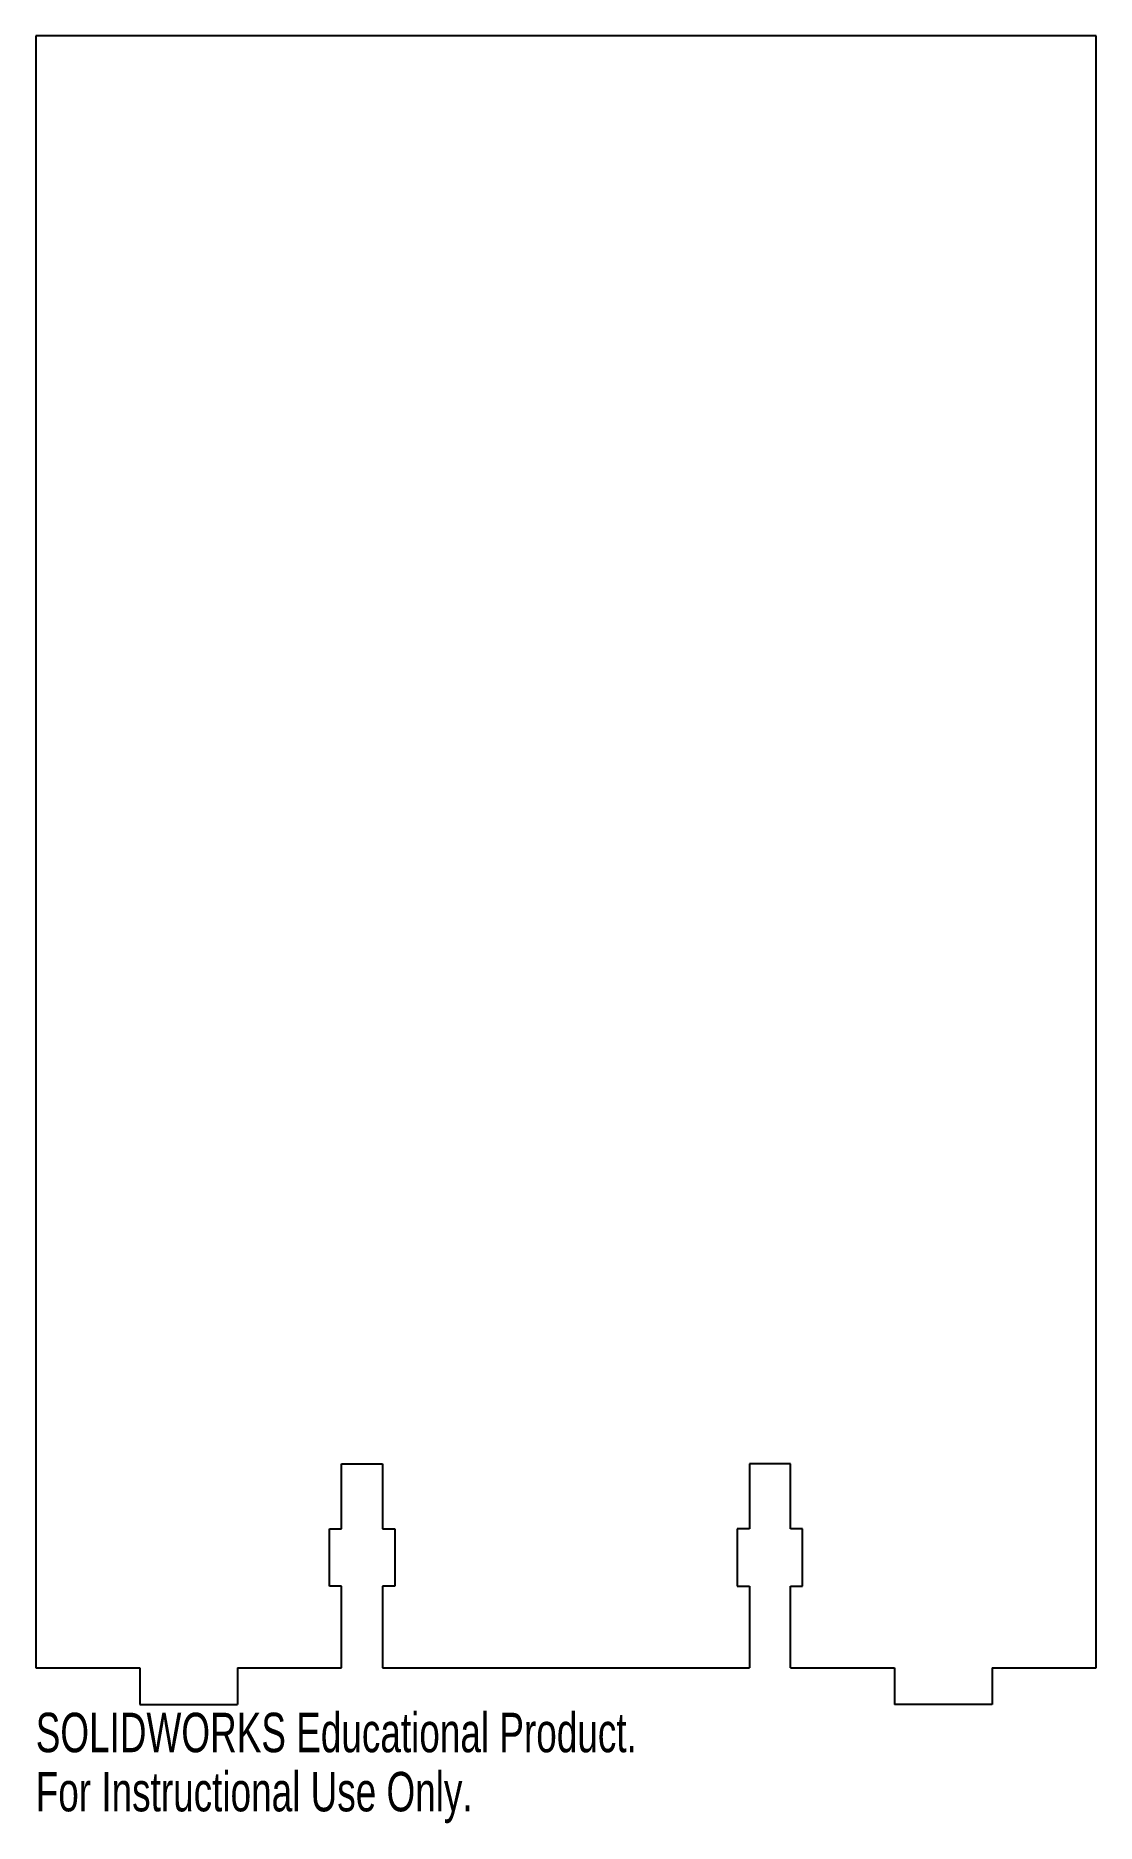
# Model space of a CAD drawing. Header units: millimetres. Extents: x -65 to 65, y -119 to 100.
import ezdxf

# ---------------------------------------------------------------- set-up
doc = ezdxf.new("R2010")
doc.units = ezdxf.units.MM
doc.styles.add('SLDTEXTSTYLE0', font='TXT', dxfattribs={"width": 0.7})

msp = doc.modelspace()

# ---------------------------------------------------------------- linework, layer by layer
at = {"color": 7, "linetype": 'Continuous', "lineweight": 25}
for p, q in [((-65, 100), (-65, -100)), ((65, 100), (-65, 100)), ((65, -100), (65, 100)), ((-27.5, -75), (-22.5, -75)), ((-27.5, -83), (-27.5, -75)), ((-22.5, -75), (-22.5, -83)), ((27.5, -75), (22.5, -75)), ((22.5, -75), (22.5, -83)), ((27.5, -83), (27.5, -75)), ((-29, -83), (-27.5, -83)), ((-29, -90), (-29, -83)), ((-22.5, -83), (-21, -83)), ((-21, -83), (-21, -90)), ((22.5, -83), (21, -83)), ((21, -83), (21, -90)), ((29, -83), (27.5, -83)), ((29, -90), (29, -83)), ((-27.5, -90), (-29, -90)), ((-27.5, -100), (-27.5, -90)), ((-22.5, -90), (-22.5, -100)), ((-21, -90), (-22.5, -90)), ((21, -90), (22.5, -90)), ((22.5, -90), (22.5, -100)), ((27.5, -100), (27.5, -90)), ((27.5, -90), (29, -90)), ((-65, -100), (-52.25, -100)), ((-52.25, -100), (-52.25, -104.5)), ((-40.25, -100), (-40.25, -104.5)), ((-40.25, -100), (-27.5, -100)), ((-22.5, -100), (22.5, -100)), ((27.5, -100), (40.25, -100)), ((40.25, -100), (40.25, -104.5)), ((52.25, -100), (52.25, -104.5)), ((52.25, -100), (65, -100)), ((-52.25, -104.5), (-40.25, -104.5)), ((52.25, -104.5), (40.25, -104.5))]:
    msp.add_line(p, q, dxfattribs=at)

# ---------------------------------------------------------------- texts
at = {"color": 7, "linetype": 'Continuous', "char_height": 4.8336, "attachment_point": 1, "style": 'SLDTEXTSTYLE0'}
for s, insert in [('SOLIDWORKS Educational Product.', (-65, -105.52)), ('For Instructional Use Only.', (-65, -112.77))]:
    msp.add_mtext(s, dxfattribs=dict(at, insert=insert))

doc.saveas('drawing.dxf')
